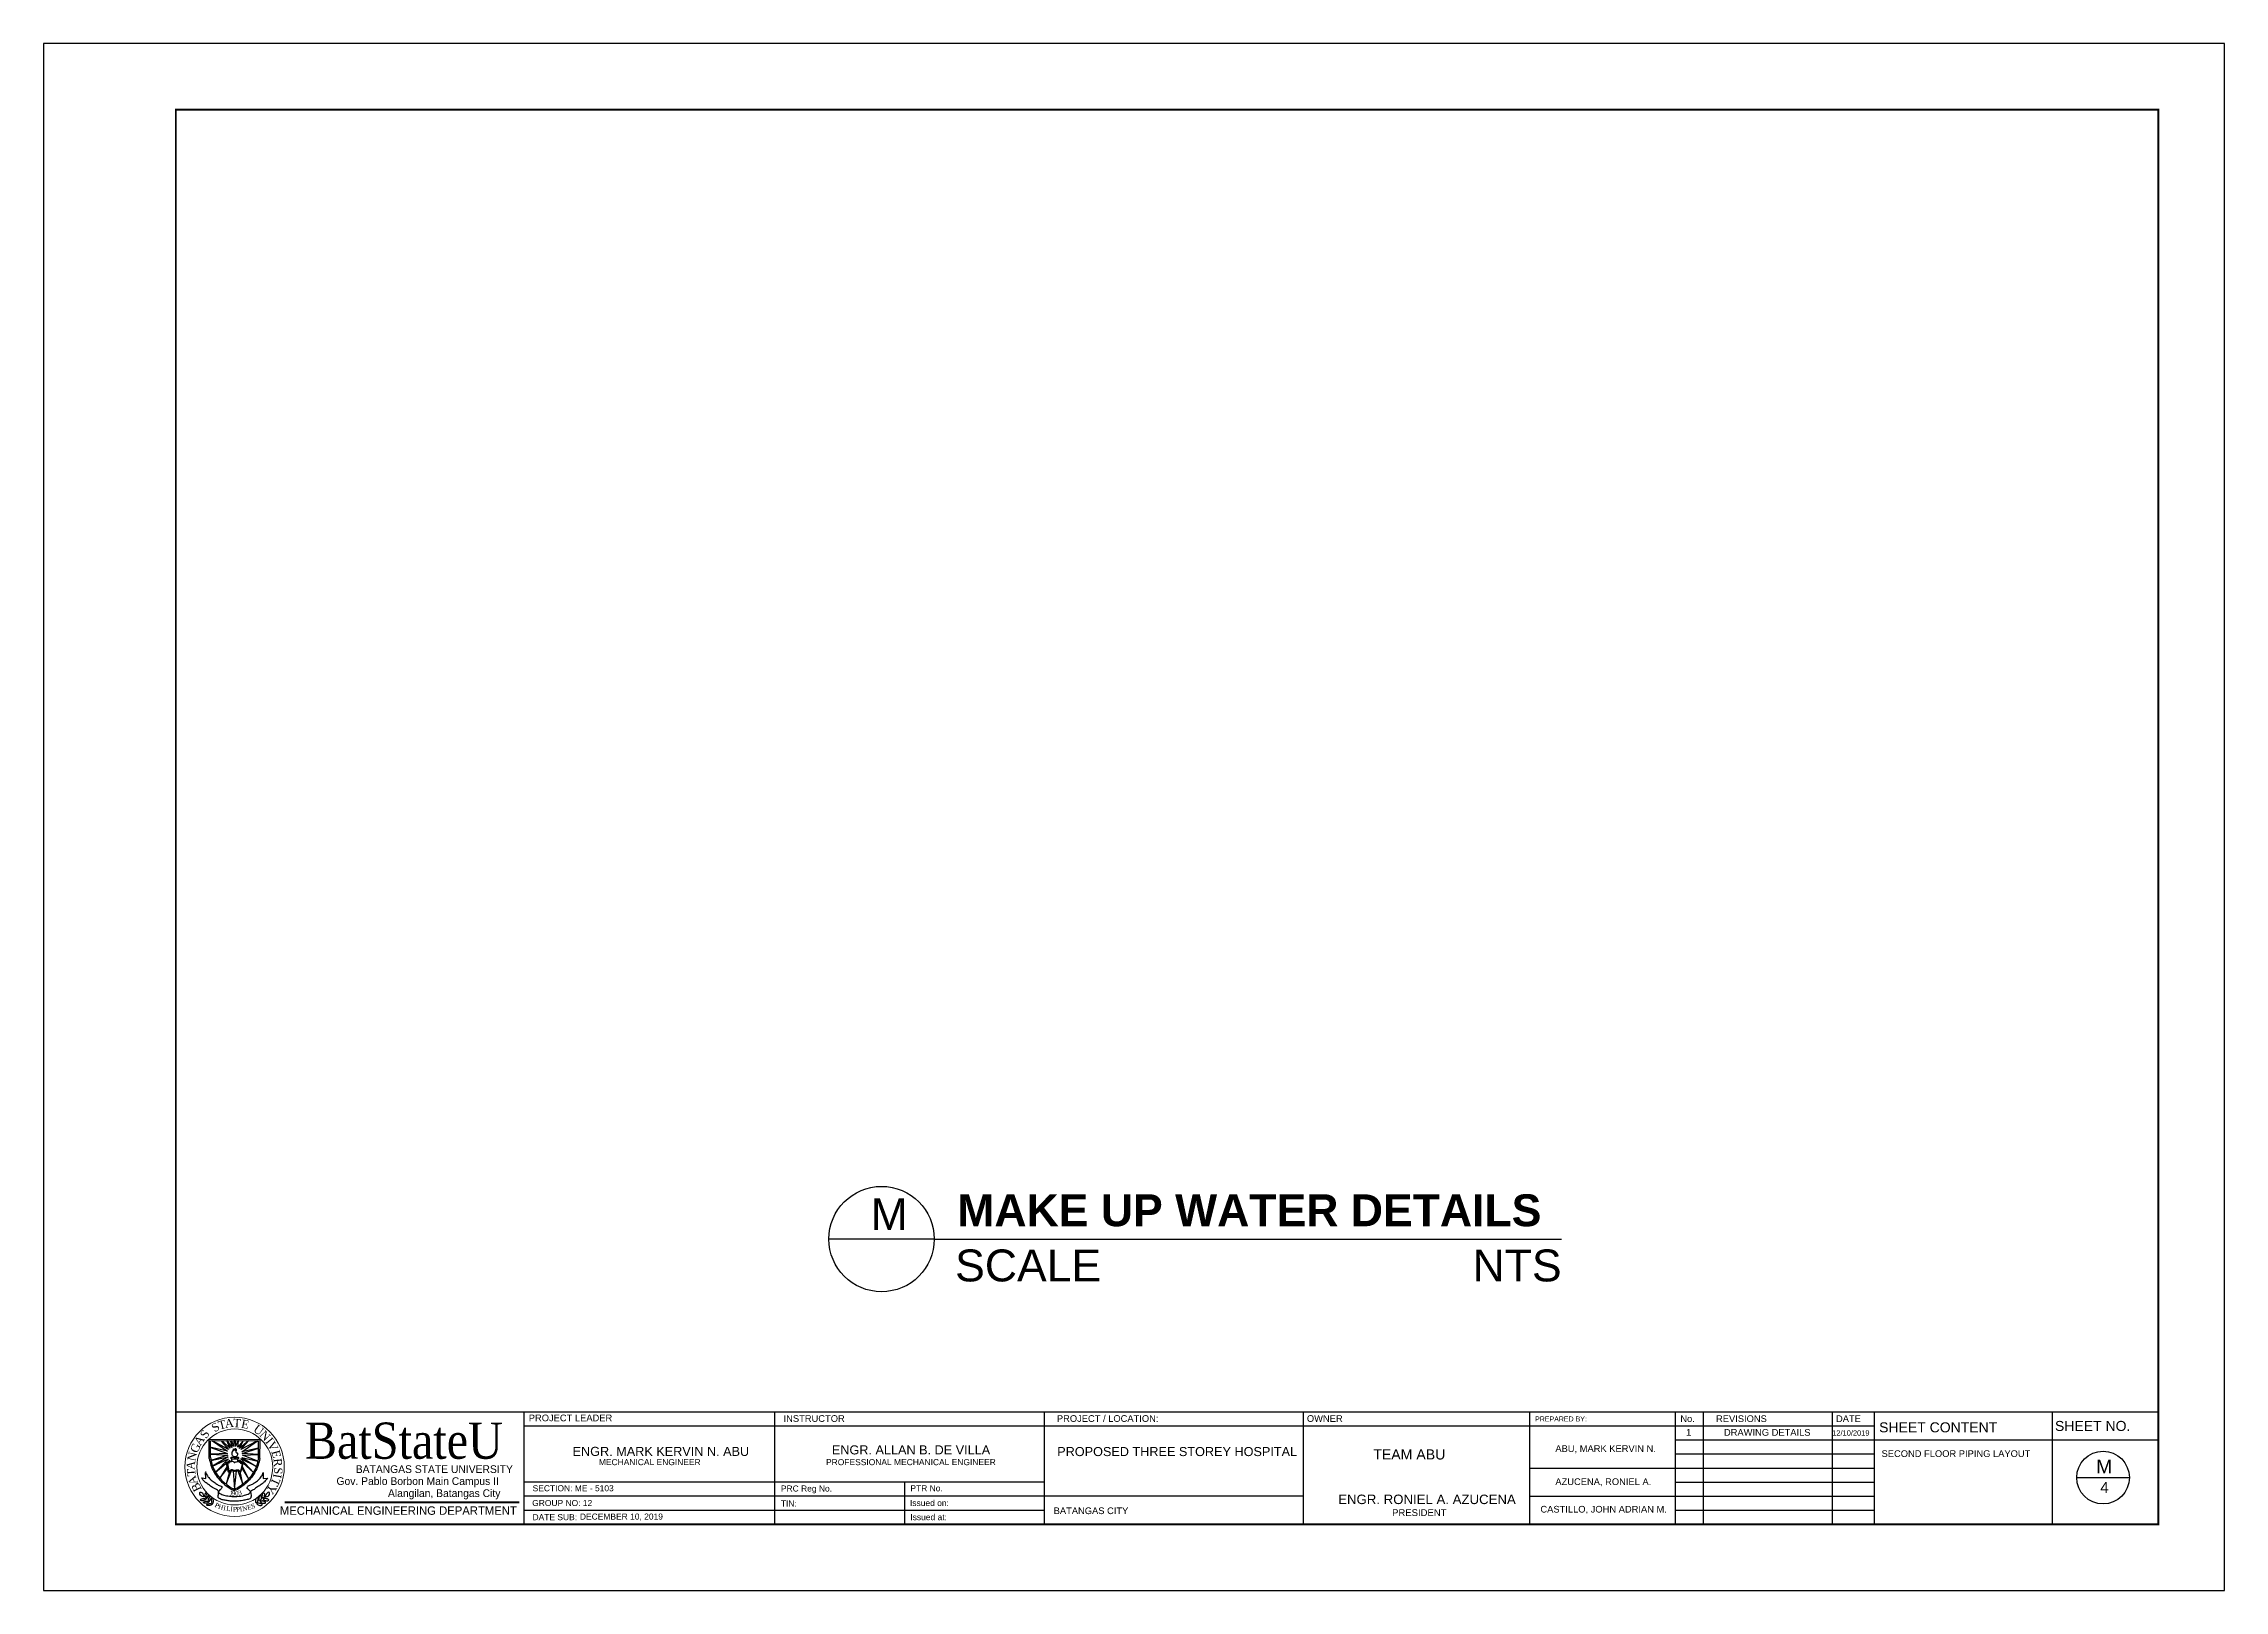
# Model space of a CAD drawing. Header units: millimetres. Extents: x 0 to 27402, y -2 to 21839.
# Drawn here: x 327 to 426.2, y -1.9 to 68.5 of the extents above; entities that cross this region are included whole.
import ezdxf
from ezdxf.enums import TextEntityAlignment as Align

# ---------------------------------------------------------------- set-up
doc = ezdxf.new("R2010")
doc.units = ezdxf.units.MM
for name, color, linetype in [('.1', 1, 'Continuous'), ('SHEET', 3, 'Continuous'), ('text', 7, 'Continuous')]:
    doc.layers.add(name, color=color, linetype=linetype)
for name, color, linetype, lineweight in [('stair', 134, 'Continuous', 0), ('texts', 2, 'Continuous', 18), ('WALL', 4, 'Continuous', 30)]:
    doc.layers.add(name, color=color, linetype=linetype, lineweight=lineweight)
doc.styles.add('arial', font='arial.ttf')
doc.styles.add('CGOTHIC', font='GOTHIC.TTF')
doc.styles.add('GARAMOND', font='GARA.TTF')
doc.styles.get("Standard").update_dxf_attribs({"font": 'arial.ttf'})

msp = doc.modelspace()

# ---------------------------------------------------------------- linework, layer by layer
at = {"layer": '.1', "color": 0}
for p, q in [((426.23, 68.45), (326.954, 68.45)), ((326.954, 68.45), (326.954, -1.946)), ((426.23, -1.946), (426.23, 68.45)), ((326.954, -1.946), (426.23, -1.946))]:
    msp.add_line(p, q, dxfattribs=at)
at = {"layer": '.1', "linetype": 'Continuous', "ltscale": 0.5}
msp.add_line((360.227, 6.183), (360.227, 1.063), dxfattribs=at)
for p, q in [((367.498, 14.045), (362.703, 14.045)), ((367.498, 14.045), (396.06, 14.045)), ((334.497, 4.06), (334.497, 4.927)), ((335.322, 4.391), (334.524, 4.565)), ((334.524, 4.565), (335.322, 4.288)), ((334.546, 4.095), (334.546, 4.864)), ((335.322, 4.288), (334.573, 4.256)), ((334.573, 4.256), (335.344, 4.201)), ((335.344, 4.201), (334.573, 3.967)), ((334.573, 3.967), (335.349, 4.136)), ((335.376, 4.467), (334.638, 4.864)), ((334.638, 4.864), (335.322, 4.391)), ((335.349, 4.136), (334.647, 3.705)), ((334.647, 3.705), (335.376, 4.039)), ((335.376, 4.039), (334.78, 3.429)), ((334.78, 3.429), (335.431, 3.974)), ((335.078, 4.864), (335.045, 4.83)), ((335.045, 4.83), (335.376, 4.467)), ((335.436, 4.521), (335.078, 4.864)), ((335.328, 4.864), (335.3, 4.864)), ((335.3, 4.864), (335.436, 4.521)), ((335.518, 4.559), (335.328, 4.864)), ((335.518, 4.864), (335.46, 4.846)), ((335.46, 4.846), (335.518, 4.559)), ((335.507, 4.046), (335.507, 3.945)), ((335.599, 4.603), (335.518, 4.864)), ((335.621, 4.864), (335.599, 4.603)), ((335.697, 4.864), (335.621, 4.864)), ((335.794, 4.864), (335.697, 4.608)), ((335.697, 4.608), (335.697, 4.864)), ((335.786, 4.034), (335.786, 3.933)), ((336.033, 4.864), (335.794, 4.57)), ((335.794, 4.57), (335.832, 4.864)), ((335.832, 4.864), (335.794, 4.864)), ((336.503, 3.417), (335.87, 3.99)), ((336.283, 4.864), (335.876, 4.516)), ((335.876, 4.516), (336.033, 4.864)), ((336.695, 4.864), (335.935, 4.462)), ((335.935, 4.462), (336.283, 4.864)), ((336.641, 3.699), (335.935, 4.039)), ((335.935, 4.039), (336.503, 3.417)), ((335.973, 4.359), (336.695, 4.864)), ((336.744, 4.527), (335.973, 4.359)), ((335.973, 4.104), (336.641, 3.699)), ((335.973, 4.104), (336.711, 3.935)), ((335.995, 4.277), (336.744, 4.527)), ((336.744, 4.245), (335.995, 4.277)), ((336.006, 4.201), (336.744, 4.245)), ((336.711, 3.935), (336.006, 4.201)), ((336.744, 4.088), (336.744, 4.864)), ((336.793, 4.06), (336.809, 4.923)), ((334.15, 3.182), (334.334, 3.144)), ((334.334, 3.144), (334.324, 3.419)), ((335.295, 3.67), (334.983, 3.154)), ((334.983, 3.154), (335.306, 3.588)), ((335.261, 3.832), (335.338, 3.476)), ((335.265, 2.891), (335.512, 3.507)), ((335.42, 3.453), (335.265, 2.891)), ((335.321, 3.824), (335.379, 3.494)), ((335.577, 3.491), (335.645, 2.653)), ((335.645, 2.653), (335.729, 3.496)), ((335.8, 3.491), (336.018, 2.885)), ((336.018, 2.885), (335.897, 3.458)), ((335.997, 3.795), (335.915, 3.488)), ((335.947, 3.47), (336.042, 3.834)), ((335.979, 3.621), (336.282, 3.127)), ((336.282, 3.127), (336.011, 3.692)), ((336.942, 3.422), (336.953, 3.151)), ((336.953, 3.151), (337.134, 3.157))]:
    msp.add_line(p, q)
msp.add_circle((365.101, 14.045), 2.398)
for points in [[(334.497, 4.06), (334.568, 3.76), (334.714, 3.424), (334.915, 3.142), (335.317, 2.778), (335.588, 2.621), (335.642, 2.605)], [(334.546, 4.095), (334.617, 3.795), (334.763, 3.458), (334.964, 3.176), (335.366, 2.813), (335.637, 2.656), (335.691, 2.64)], [(336.744, 4.095), (336.674, 3.795), (336.527, 3.458), (336.326, 3.176), (335.925, 2.813), (335.654, 2.656), (335.599, 2.64)], [(336.793, 4.06), (336.723, 3.76), (336.576, 3.424), (336.375, 3.142), (335.974, 2.778), (335.703, 2.621), (335.648, 2.605)], [(335.261, 3.832), (335.26, 3.87), (335.317, 3.878), (335.379, 3.902), (335.454, 3.94), (335.507, 3.945), (335.507, 3.969)], [(335.338, 3.476), (335.388, 3.441), (335.44, 3.453), (335.475, 3.49), (335.512, 3.507), (335.565, 3.507), (335.605, 3.499), (335.646, 3.478), (335.712, 3.493), (335.753, 3.504), (335.8, 3.491), (335.897, 3.458), (335.947, 3.47)], [(335.379, 3.494), (335.434, 3.494), (335.443, 3.517), (335.48, 3.537), (335.544, 3.552), (335.605, 3.523), (335.643, 3.517), (335.692, 3.52), (335.73, 3.537), (335.785, 3.543), (335.82, 3.54), (335.852, 3.517), (335.869, 3.502), (335.915, 3.488)], [(336.041, 3.83), (336.029, 3.873), (335.968, 3.859), (335.933, 3.876), (335.907, 3.908), (335.869, 3.931), (335.837, 3.954), (335.786, 3.954)], [(334.232, 2.313), (334.123, 2.352), (334.073, 2.43), (334.066, 2.506), (334.076, 2.519), (334.143, 2.513), (334.209, 2.453), (334.235, 2.394), (334.243, 2.339), (334.243, 2.311), (334.237, 2.311), (334.222, 2.326), (334.221, 2.326)], [(334.338, 2.202), (334.276, 2.155), (334.188, 2.137), (334.134, 2.139), (334.09, 2.165), (334.089, 2.183), (334.131, 2.21), (334.173, 2.225), (334.224, 2.233), (334.244, 2.239), (334.283, 2.229), (334.334, 2.201), (334.336, 2.194)], [(334.476, 2.083), (334.414, 2.036), (334.326, 2.018), (334.272, 2.02), (334.228, 2.047), (334.227, 2.064), (334.269, 2.091), (334.311, 2.107), (334.363, 2.115), (334.383, 2.12), (334.421, 2.11), (334.473, 2.082), (334.475, 2.076)], [(334.365, 2.238), (334.392, 2.31), (334.386, 2.4), (334.368, 2.452), (334.33, 2.486), (334.313, 2.482), (334.3, 2.434), (334.296, 2.39), (334.303, 2.338), (334.303, 2.317), (334.324, 2.283), (334.365, 2.242), (334.372, 2.242)], [(334.627, 1.976), (334.565, 1.929), (334.478, 1.911), (334.423, 1.913), (334.38, 1.939), (334.378, 1.957), (334.42, 1.984), (334.462, 2), (334.514, 2.007), (334.534, 2.013), (334.573, 2.003), (334.624, 1.975), (334.626, 1.968)], [(334.503, 2.12), (334.531, 2.192), (334.524, 2.281), (334.507, 2.333), (334.469, 2.367), (334.451, 2.364), (334.438, 2.316), (334.434, 2.271), (334.441, 2.219), (334.441, 2.199), (334.462, 2.164), (334.503, 2.123), (334.51, 2.123)], [(334.654, 2.012), (334.682, 2.085), (334.675, 2.174), (334.658, 2.226), (334.62, 2.26), (334.603, 2.257), (334.589, 2.208), (334.585, 2.164), (334.592, 2.112), (334.592, 2.091), (334.613, 2.057), (334.654, 2.016), (334.661, 2.016)], [(336.632, 2.029), (336.608, 2.102), (336.618, 2.191), (336.638, 2.242), (336.677, 2.275), (336.694, 2.271), (336.706, 2.222), (336.707, 2.177), (336.698, 2.126), (336.697, 2.105), (336.675, 2.072), (336.632, 2.032), (336.625, 2.033)], [(336.658, 1.991), (336.717, 1.942), (336.804, 1.92), (336.859, 1.92), (336.904, 1.945), (336.906, 1.962), (336.865, 1.991), (336.823, 2.008), (336.772, 2.018), (336.753, 2.025), (336.713, 2.016), (336.661, 1.99), (336.659, 1.984)], [(336.788, 2.13), (336.763, 2.203), (336.774, 2.292), (336.793, 2.343), (336.832, 2.376), (336.85, 2.372), (336.861, 2.323), (336.863, 2.278), (336.854, 2.227), (336.853, 2.206), (336.831, 2.173), (336.788, 2.133), (336.781, 2.133)], [(336.813, 2.092), (336.873, 2.043), (336.96, 2.021), (337.014, 2.021), (337.059, 2.045), (337.061, 2.063), (337.02, 2.091), (336.979, 2.109), (336.928, 2.119), (336.908, 2.126), (336.869, 2.117), (336.817, 2.091), (336.814, 2.085)], [(336.931, 2.242), (336.906, 2.316), (336.917, 2.405), (336.936, 2.456), (336.975, 2.489), (336.993, 2.484), (337.004, 2.436), (337.006, 2.391), (336.997, 2.34), (336.996, 2.319), (336.974, 2.285), (336.931, 2.246), (336.924, 2.246)], [(336.956, 2.205), (337.016, 2.156), (337.103, 2.134), (337.157, 2.133), (337.202, 2.158), (337.204, 2.176), (337.163, 2.204), (337.122, 2.222), (337.071, 2.232), (337.051, 2.238), (337.012, 2.23), (336.96, 2.204), (336.957, 2.197)], [(337.067, 2.312), (337.177, 2.346), (337.231, 2.422), (337.241, 2.498), (337.231, 2.511), (337.164, 2.508), (337.095, 2.45), (337.067, 2.393), (337.056, 2.338), (337.055, 2.31), (337.062, 2.31), (337.077, 2.324), (337.079, 2.324)]]:
    msp.add_spline(points, degree=3)
for points, end_tangent in [([(335.493, 4.116), (335.581, 4.111), (335.672, 4.107), (335.734, 4.109), (335.788, 4.115), (335.818, 4.112), (335.819, 4.083), (335.819, 4.059), (335.808, 4.038), (335.783, 4.034), (335.732, 4.029), (335.645, 4.029), (335.54, 4.027), (335.514, 4.043), (335.484, 4.062), (335.492, 4.117), (335.492, 4.123)], (-1, 0)), ([(335.321, 3.824), (335.396, 3.865), (335.449, 3.911), (335.501, 3.925), (335.553, 3.931), (335.605, 3.911), (335.625, 3.885), (335.646, 3.87), (335.675, 3.896), (335.741, 3.911), (335.805, 3.923), (335.875, 3.891), (335.921, 3.844), (335.979, 3.824), (335.997, 3.833), (335.997, 3.795)], (0, -1))]:
    msp.add_spline(points, degree=3, dxfattribs=dict(end_tangent=end_tangent))
at = {"start_tangent": (-1, 0)}
msp.add_spline([(335.639, 4.136), (335.57, 4.173), (335.534, 4.229), (335.534, 4.292), (335.534, 4.34), (335.548, 4.365), (335.563, 4.413), (335.584, 4.408), (335.592, 4.456), (335.606, 4.492), (335.625, 4.466), (335.663, 4.432), (335.691, 4.432), (335.689, 4.471), (335.676, 4.505), (335.678, 4.517), (335.713, 4.487), (335.713, 4.46), (335.719, 4.433), (335.719, 4.405), (335.708, 4.36), (335.735, 4.319), (335.767, 4.321), (335.788, 4.268), (335.782, 4.224), (335.75, 4.166), (335.72, 4.14), (335.683, 4.133), (335.637, 4.133), (335.64, 4.133)], degree=3, dxfattribs=at)
for points, knots in [([(337.134, 3.157), (337.138, 3.157), (337.162, 3.153), (337.025, 3.023), (336.94, 2.913), (336.768, 2.817), (336.609, 2.71), (336.493, 2.616), (336.367, 2.575), (336.393, 2.445), (336.424, 2.341), (336.35, 2.214), (336.199, 2.185), (336.001, 2.134), (335.758, 2.115), (335.52, 2.109), (335.309, 2.142), (335.123, 2.162), (334.988, 2.21), (334.915, 2.265), (334.889, 2.314), (334.911, 2.403), (334.929, 2.49), (334.899, 2.642), (334.684, 2.686), (334.52, 2.825), (334.367, 2.943), (334.237, 3.032), (334.192, 3.12), (334.121, 3.187), (334.149, 3.184), (334.178, 3.176)], [1.525096, 1.525096, 1.525096, 1.525096, 1.532073, 1.584612, 1.633558, 1.698069, 1.768711, 1.823631, 1.856154, 1.874433, 1.942755, 1.959564, 2.013837, 2.081716, 2.168665, 2.253261, 2.318126, 2.380396, 2.439479, 2.4572, 2.470092, 2.492272, 2.543518, 2.560297, 2.639259, 2.721631, 2.780104, 2.832648, 2.871086, 2.885372, 2.911145, 2.911145, 2.911145, 2.911145]), ([(334.34, 3.448), (334.289, 3.448), (334.412, 3.285), (334.47, 3.172), (334.626, 3.033), (334.801, 2.931), (334.914, 2.816), (335.098, 2.786), (335.054, 2.694), (335.007, 2.644), (334.943, 2.605), (334.894, 2.507), (335.049, 2.419), (335.225, 2.369), (335.444, 2.331), (335.623, 2.333), (335.834, 2.329), (336.069, 2.358), (336.263, 2.437), (336.37, 2.5), (336.37, 2.568), (336.313, 2.61), (336.276, 2.661), (336.21, 2.695), (336.23, 2.763), (336.291, 2.836), (336.429, 2.858), (336.572, 2.96), (336.708, 3.053), (336.811, 3.157), (336.874, 3.25), (336.929, 3.32), (336.942, 3.41), (336.942, 3.422)], [0, 0, 0, 0, 0.050157, 0.09733, 0.169415, 0.238469, 0.297382, 0.34519, 0.361609, 0.384753, 0.415402, 0.43521, 0.480082, 0.549086, 0.637593, 0.692397, 0.728181, 0.847546, 0.920378, 0.94488, 0.959291, 0.979722, 1.010309, 1.023969, 1.046254, 1.066064, 1.119081, 1.173808, 1.241086, 1.282544, 1.318293, 1.350594, 1.379885, 1.379885, 1.379885, 1.379885]), ([(334.324, 3.442), (334.328, 3.447), (334.337, 3.451), (334.349, 3.451), (334.351, 3.451)], [3.04846765, 3.04846765, 3.04846765, 3.04846765, 3.05886904, 3.06079098, 3.06079098, 3.06079098, 3.06079098]), ([(335.618, 2.985), (335.63, 2.983), (335.651, 2.98), (335.667, 2.982), (335.678, 2.985)], [0, 0, 0, 0, 0.01145534, 0.02007474, 0.02007474, 0.02007474, 0.02007474]), ([(335.618, 2.965), (335.63, 2.963), (335.651, 2.959), (335.667, 2.961), (335.678, 2.964)], [0, 0, 0, 0, 0.01145534, 0.02007474, 0.02007474, 0.02007474, 0.02007474]), ([(335.624, 2.916), (335.634, 2.918), (335.651, 2.92), (335.664, 2.919), (335.672, 2.917)], [0.00178548, 0.00178548, 0.00178548, 0.00178548, 0.01145534, 0.01823656, 0.01823656, 0.01823656, 0.01823656]), ([(335.626, 2.896), (335.635, 2.897), (335.651, 2.899), (335.663, 2.899), (335.67, 2.897)], [0.00231179, 0.00231179, 0.00231179, 0.00231179, 0.01145534, 0.0176246, 0.0176246, 0.0176246, 0.0176246])]:
    msp.add_open_spline(points, degree=3, knots=knots)
at = {"layer": 'SHEET', "color": 1}
for p, q in [((332.971, 6.183), (423.222, 6.183)), ((348.817, 6.184), (348.817, 1.063)), ((348.817, 6.183), (348.817, 1.063)), ((360.227, 6.184), (360.227, 1.063)), ((360.227, 6.183), (360.227, 1.063)), ((372.517, 1.063), (372.517, 6.183)), ((384.294, 6.183), (384.294, 1.063)), ((394.596, 6.183), (394.596, 1.063)), ((401.225, 6.183), (401.225, 1.063)), ((402.506, 6.183), (402.506, 1.063)), ((408.37, 6.183), (408.37, 1.063)), ((410.29, 6.183), (410.29, 1.063)), ((418.385, 6.183), (418.385, 1.063)), ((348.817, 5.543), (405.388, 5.543)), ((403.63, 5.543), (410.29, 5.543)), ((401.225, 4.903), (411.986, 4.903)), ((401.225, 4.263), (410.29, 4.263)), ((408.624, 4.903), (423.222, 4.903)), ((348.817, 2.993), (372.517, 2.993)), ((366.151, 2.993), (366.151, 1.063)), ((394.596, 3.623), (405.388, 3.623)), ((401.225, 2.983), (410.29, 2.983)), ((403.63, 3.623), (410.29, 3.623)), ((419.506, 3.187), (421.906, 3.187)), ((348.817, 2.35), (384.294, 2.35)), ((394.596, 2.343), (405.388, 2.343)), ((403.63, 2.343), (410.29, 2.343)), ((348.817, 1.706), (359.151, 1.706)), ((348.817, 1.706), (372.517, 1.706)), ((360.227, 1.706), (370.561, 1.706)), ((401.225, 1.703), (410.29, 1.703))]:
    msp.add_line(p, q, dxfattribs=at)
msp.add_circle((420.706, 3.187), 1.2, dxfattribs=at)
at = {"layer": 'stair'}
for p, q in [((334.497, 4.927), (336.809, 4.923)), ((334.546, 4.864), (336.744, 4.864))]:
    msp.add_line(p, q, dxfattribs=at)
msp.add_circle((335.649, 3.677), 2.263, dxfattribs=at)
at = {"layer": 'stair', "lineweight": 20}
for centre, radius in [((335.649, 3.677), 2.263), ((335.657, 3.671), 1.728)]:
    msp.add_circle(centre, radius, dxfattribs=at)
at = {"layer": 'texts', "color": 85, "linetype": 'Continuous', "lineweight": 50}
msp.add_line((337.935, 2.071), (348.596, 2.071), dxfattribs=at)
at = {"layer": 'WALL', "color": 1, "linetype": 'Continuous', "const_width": 0.0853}
msp.add_lwpolyline([(332.971, 1.063), (423.222, 1.063), (423.222, 65.442), (332.971, 65.442)], close=True, dxfattribs=at)

# ---------------------------------------------------------------- texts
at = {"attachment_point": 1, "style": 'arial'}
for s, width, insert, char_height in [('M', 0.03855, (364.606, 15.904), 1.452), ('{\\fArial|b1|i0|c0|p34;MAKE UP WATER DETAILS}', 43.36072, (368.548, 16.079), 1.45195), ('\\pxt21;SCALE                              NTS', 49.36036, (368.449, 13.568), 1.45195)]:
    msp.add_mtext_dynamic_manual_height_columns(s, width=width, gutter_width=1, heights=[0], dxfattribs=dict(at, insert=insert, char_height=char_height))
at = {"attachment_point": 1}
for s, insert, char_height, width, rotation in [('{\\fTimes New Roman|b0|i0|c0|p18;\\C1;A}', (333.77, 4.815), 0.37713, 29.67394, 56.11039), ('{\\fTimes New Roman|b0|i0|c0|p18;\\C1;S}', (334.045, 5.142), 0.37713, 29.67394, 56.11039), ('{\\fTimes New Roman|b0|i0|c0|p18;\\C1;S}', (334.544, 5.557), 0.37713, 29.67394, 33.23179), ('{\\fTimes New Roman|b0|i0|c0|p18;\\C1;T}', (334.86, 5.734), 0.37713, 29.67394, 14.44799), ('{\\fTimes New Roman|b0|i0|c0|p18;\\C1;A}', (335.183, 5.831), 0.37713, 29.67394, 5.71852), ('{\\fTimes New Roman|b0|i0|c0|p18;\\C1;T}', (335.599, 5.865), 0.37713, 0.3193, 356.81503), ('{\\fTimes New Roman|b0|i0|c0|p18;\\C1;E}', (335.996, 5.837), 0.37713, 29.67394, 348.69045), ('{\\fTimes New Roman|b0|i0|c0|p18;\\C1;U}', (336.688, 5.628), 0.37713, 29.67394, 323.50126), ('{\\fTimes New Roman|b0|i0|c0|p18;\\C1;N}', (337.024, 5.371), 0.37713, 29.67394, 314.13564), ('{\\fTimes New Roman|b0|i0|c0|p18;\\C1;I}', (337.325, 5.057), 0.37713, 29.67394, 308.6454), ('{\\fTimes New Roman|b0|i0|c0|p18;\\C1;N}', (333.482, 3.99), 0.37713, 29.67394, 77.56161), ('{\\fTimes New Roman|b0|i0|c0|p18;\\C1;G}', (333.606, 4.428), 0.37713, 29.67394, 65.93474), ('{\\fTimes New Roman|b0|i0|c0|p18;\\C1;V}', (337.456, 4.888), 0.37713, 29.67394, 298.20017), ('{\\fTimes New Roman|b0|i0|c0|p18;\\C1;E}', (337.681, 4.476), 0.37713, 29.67394, 285.47868), ('{\\fTimes New Roman|b0|i0|c0|p18;\\C1;R}', (337.789, 4.084), 0.37713, 29.67394, 276.19955), ('{\\fTimes New Roman|b0|i0|c0|p18;\\C1;A}', (333.451, 3.556), 0.37713, 29.67394, 85.53705), ('{\\fTimes New Roman|b0|i0|c0|p18;\\C1;T}', (333.502, 3.235), 0.37713, 29.67394, 94.26652), ('{\\fTimes New Roman|b0|i0|c0|p18;\\C1;A}', (333.636, 2.802), 0.37713, 29.67394, 110.36673), ('{\\fTimes New Roman|b0|i0|c0|p18;\\C1;T}', (337.747, 3.072), 0.37713, 29.67394, 245.97799), ('{\\fTimes New Roman|b0|i0|c0|p18;\\C1;I}', (337.794, 3.317), 0.37713, 29.67394, 259.8108), ('{\\fTimes New Roman|b0|i0|c0|p18;\\C1;S}', (337.836, 3.642), 0.37713, 29.67394, 266.05857), ('{\\fTimes New Roman|b0|i0|c0|p18;\\C1;B}', (333.818, 2.496), 0.37713, 29.67394, 115.18408), ('{\\fTimes New Roman|b0|i0|c0|p18;\\C1;P}', (334.813, 2.057), 0.21119, 29.67394, 333.24497), ('{\\fTimes New Roman|b0|i0|c0|p18;\\C1;P}', (334.819, 2.057), 0.21119, 29.67394, 333.24497), ('{\\fTimes New Roman|b0|i0|c0|p18;\\C1;1}', (335.435, 2.601), 0.21119, 29.67394, 350.69674), ('{\\fTimes New Roman|b0|i0|c0|p18;\\C1;9}', (335.516, 2.579), 0.21119, 29.67394, 359.89652), ('{\\fTimes New Roman|b0|i0|c0|p18;\\C1;0}', (335.673, 2.575), 0.21119, 29.67394, 359.89652), ('{\\fTimes New Roman|b0|i0|c0|p18;\\C1;3}', (335.787, 2.577), 0.21119, 29.67394, 14.57269), ('{\\fTimes New Roman|b0|i0|c0|p18;\\C1;S}', (336.378, 1.969), 0.21119, 29.67394, 14.57269), ('{\\fTimes New Roman|b0|i0|c0|p18;\\C1;Y}', (337.597, 2.721), 0.37713, 29.67394, 237.49398), ('{\\fTimes New Roman|b0|i0|c0|p18;\\C1;H}', (334.945, 1.983), 0.21119, 29.67394, 342.36893), ('{\\fTimes New Roman|b0|i0|c0|p18;\\C1;I}', (335.16, 1.913), 0.21119, 29.67394, 350.74463), ('{\\fTimes New Roman|b0|i0|c0|p18;\\C1;L}', (335.291, 1.893), 0.21119, 29.67394, 350.69674), ('{\\fTimes New Roman|b0|i0|c0|p18;\\C1;I}', (335.467, 1.86), 0.21119, 29.67394, 357.83253), ('{\\fTimes New Roman|b0|i0|c0|p18;\\C1;P}', (335.573, 1.851), 0.21119, 29.67394, 359.89652), ('{\\fTimes New Roman|b0|i0|c0|p18;\\C1;P}', (335.706, 1.844), 0.21119, 29.67394, 7.51618), ('{\\fTimes New Roman|b0|i0|c0|p18;\\C1;I}', (335.867, 1.851), 0.21119, 29.67394, 9.03911), ('{\\fTimes New Roman|b0|i0|c0|p18;\\C1;N}', (335.976, 1.861), 0.21119, 29.67394, 12.92447), ('{\\fTimes New Roman|b0|i0|c0|p18;\\C1;E}', (336.199, 1.917), 0.21119, 29.67394, 14.57269)]:
    msp.add_mtext(s, dxfattribs=dict(at, insert=insert, char_height=char_height, width=width, rotation=rotation))
at = {"layer": 'SHEET', "color": 1, "style": 'arial'}
for s, height, p in [('M', 0.624, (420.396, 3.374)), ('4', 0.499, (420.577, 2.487))]:
    msp.add_text(s, height=height, dxfattribs=at).set_placement(p)
at = {"layer": 'text', "style": 'arial'}
for s, height, p in [('PROJECT LEADER', 0.30409, (349.041, 5.751)), ('INSTRUCTOR', 0.304, (360.64, 5.724)), ('PROJECT / LOCATION:', 0.30402, (373.082, 5.724)), ('PROJECT / LOCATION:', 0.30402, (373.082, 5.724)), ('PROJECT / LOCATION:', 0.30402, (373.082, 5.724)), ('OWNER', 0.304, (384.463, 5.724)), ('PREPARED BY: ', 0.22802, (394.854, 5.742)), ('No.', 0.304, (401.463, 5.716)), ('REVISIONS', 0.304, (403.089, 5.716)), ('DATE', 0.304, (408.55, 5.716)), ('1', 0.304, (401.726, 5.097)), ('DRAWING DETAILS', 0.30402, (403.449, 5.092)), ('12/10/2019', 0.2432, (408.376, 5.097)), ('SHEET CONTENT', 0.45603, (410.513, 5.247)), ('SHEET NO.', 0.456, (418.519, 5.31)), ('ENGR. MARK KERVIN N. ABU', 0.41257, (351.035, 4.174)), ('MECHANICAL ENGINEER', 0.27505, (352.232, 3.753)), ('PROFESSIONAL MECHANICAL ENGINEER', 0.27505, (362.573, 3.753)), ('ENGR. ALLAN B. DE VILLA', 0.41257, (362.839, 4.242)), ('PROPOSED THREE STOREY HOSPITAL', 0.41257, (373.097, 4.166)), ('TEAM ABU', 0.4598, (387.483, 4.012)), ('ABU, MARK KERVIN N.', 0.30402, (395.774, 4.354)), ('SECOND FLOOR PIPING LAYOUT', 0.30402, (410.624, 4.126)), ('AZUCENA, RONIEL A.', 0.30402, (395.774, 2.848)), ('GROUP NO: 12', 0.27505, (349.197, 1.893)), ('SECTION: ME - 5103', 0.27505, (349.215, 2.566)), ('TIN:', 0.275, (360.518, 1.87)), ('PRC Reg No.', 0.27505, (360.518, 2.553)), ('Issued on:', 0.275, (366.394, 1.893)), ('PTR No.', 0.275, (366.413, 2.566)), ('ENGR. RONIEL A. AZUCENA', 0.43038, (385.888, 1.982)), ('DATE SUB:', 0.275, (349.212, 1.249)), ('DECEMBER 10, 2019', 0.27505, (351.369, 1.276)), ('Issued at:', 0.275, (366.41, 1.249)), ('BATANGAS CITY', 0.30402, (372.935, 1.525)), ('PRESIDENT', 0.3099, (388.341, 1.438)), ('CASTILLO, JOHN ADRIAN M.', 0.30402, (395.094, 1.596))]:
    msp.add_text(s, height=height, dxfattribs=at).set_placement(p)
at = {"layer": 'text', "width": 1}
for s, height, style, p in [('BatStateU', 1.6503, 'GARAMOND', (343.355, 4.044)), ('Gov. Pablo Borbon Main Campus II', 0.35128, 'CGOTHIC', (343.982, 2.852)), ('BATANGAS STATE UNIVERSITY', 0.35128, 'CGOTHIC', (344.741, 3.397)), ('Alangilan, Batangas City', 0.35128, 'CGOTHIC', (345.19, 2.303))]:
    msp.add_text(s, height=height, dxfattribs=dict(at, style=style)).set_placement(p, align=Align.CENTER)
at = {"layer": 'WALL', "color": 250, "linetype": 'Continuous', "lineweight": 0, "insert": (337.71, 1.878), "char_height": 0.38403, "width": 12.18966, "attachment_point": 1}
msp.add_mtext('{\\fCentury Gothic|b0|i0|c0|p34;\\C7;MECHANICAL ENGINEERING DEPARTMENT}', dxfattribs=at)

doc.saveas('drawing.dxf')
